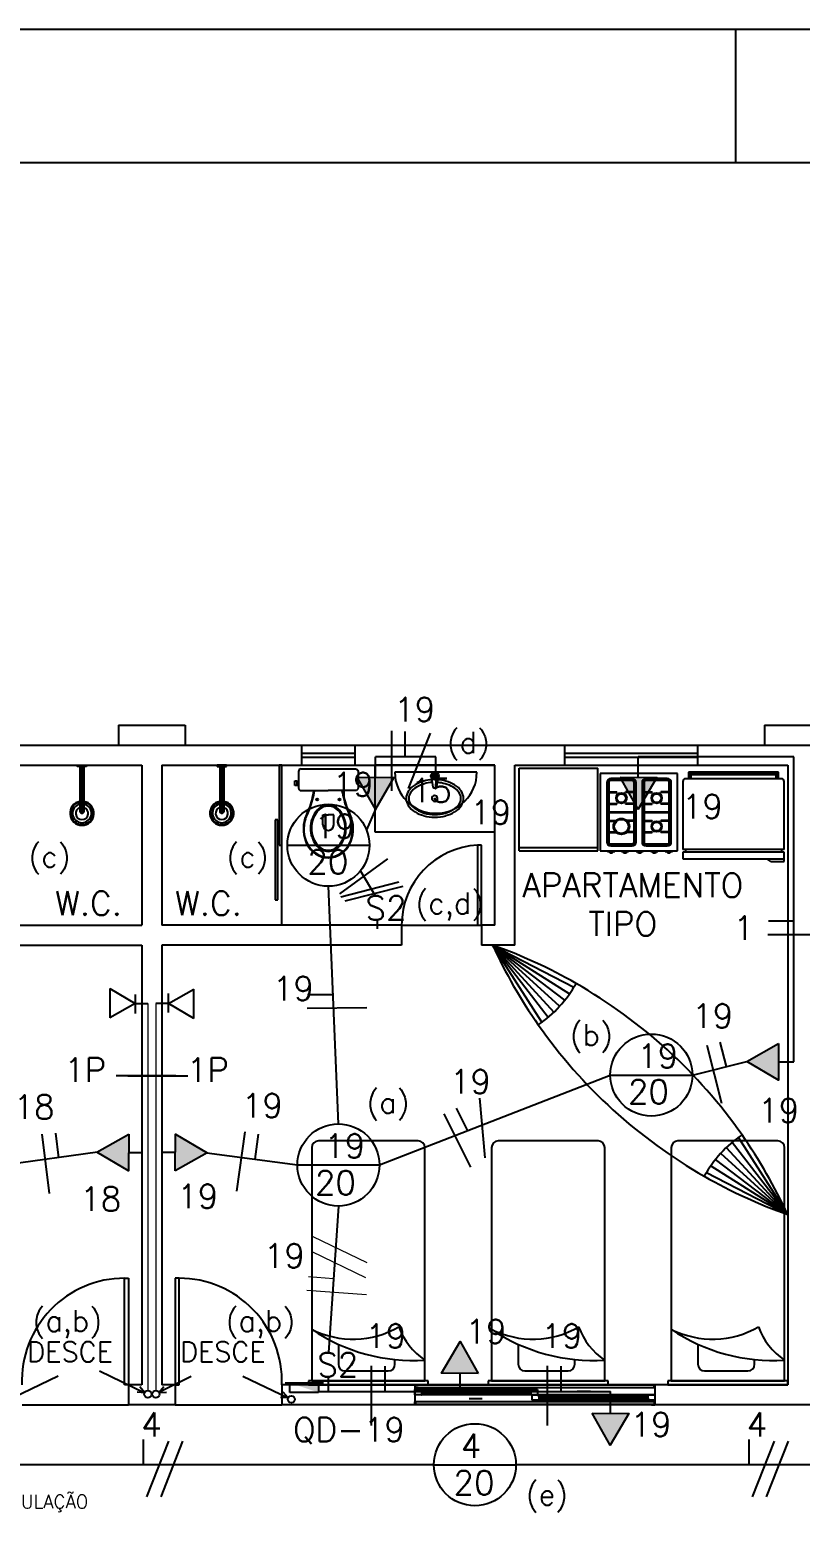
# Model space of a CAD drawing. Extents: x 1.6 to 100.8, y -3.3 to 55.9.
# Drawn here: x 26.4 to 32.19, y 44.8 to 55.93 of the extents above; entities that cross this region are included whole.
import ezdxf

# ---------------------------------------------------------------- set-up
doc = ezdxf.new("R2010")
doc.units = 0
doc.header["$MEASUREMENT"] = 0
doc.linetypes.add('HIDDEN', pattern=[0.375, 0.25, -0.125])
doc.layers.get('0').update_dxf_attribs({"linetype": 'CONTINUOUS'})
for name, color, linetype in [('2-MATERIAIS', 2, 'CONTINUOUS'), ('FIACAO', 6, 'CONTINUOUS'), ('QUADROS', 30, 'CONTINUOUS'), ('Texto', 2, 'CONTINUOUS'), ('Tub_Eletr_parede', 3, 'CONTINUOUS'), ('Tub_Tel_piso', 230, 'HIDDEN')]:
    doc.layers.add(name, color=color, linetype=linetype)
doc.styles.add('ROMANS', font='romans.shx')
doc.styles.add('TXT_TEXTO', font='ROMANS.shx')

# ---------------------------------------------------------------- blocks, each defined once
blk = doc.blocks.new('QF')
at = {"layer": 'QUADROS'}
for p, q in [((0.05, 0.2), (0.05, -0.2)), ((-0.05, -0.15), (-0.05, 0.15)), ((-0.05, 0.15), (0.05, 0.15)), ((0.05, -0.15), (-0.05, -0.15))]:
    blk.add_line(p, q, dxfattribs=at)
blk.add_solid([(-0.05, -0.15), (0.05, 0.15), (0.05, -0.15)], dxfattribs=at)

msp = doc.modelspace()

# ---------------------------------------------------------------- linework, layer by layer
for p, q in [((85.205, 55.932), (2.544, 55.932)), ((31.705, 54.932), (31.705, 55.932))]:
    msp.add_line(p, q)
at = {"color": 170}
msp.add_line((84.205, 54.932), (4.544, 54.932), dxfattribs=at)
at = {"color": 8, "linetype": 'Continuous', "ltscale": 0.5}
for p, q in [((27.07, 50.71), (27.07, 50.56)), ((27.07, 50.71), (27.57, 50.71)), ((27.57, 50.71), (27.57, 50.56)), ((31.92, 50.71), (32.42, 50.71)), ((31.92, 50.71), (31.92, 50.56)), ((26.195, 50.56), (28.445, 50.56)), ((28.445, 50.56), (28.845, 50.56)), ((28.445, 50.41), (28.445, 50.56)), ((28.845, 50.56), (30.42, 50.56)), ((28.845, 50.41), (28.845, 50.56)), ((30.42, 50.56), (31.42, 50.56)), ((30.42, 50.41), (30.42, 50.56)), ((31.42, 50.56), (32.77, 50.56)), ((31.42, 50.41), (31.42, 50.56)), ((28.445, 50.5), (28.845, 50.5)), ((28.445, 50.47), (28.845, 50.47)), ((30.42, 50.5), (31.42, 50.5)), ((30.42, 50.47), (31.42, 50.47)), ((26.195, 50.41), (27.245, 50.41)), ((26.76, 50.4), (26.76, 50.41)), ((26.76, 50.41), (26.83, 50.41)), ((26.83, 50.4), (26.76, 50.4)), ((26.761, 50.4), (26.761, 50.41)), ((26.764, 50.4), (26.764, 50.41)), ((26.768, 50.4), (26.768, 50.41)), ((26.775, 50.4), (26.775, 50.41)), ((26.78, 50.4), (26.78, 50.06)), ((26.78, 50.4), (26.78, 50.065)), ((26.782, 50.4), (26.782, 50.057)), ((26.785, 50.4), (26.785, 50.054)), ((26.786, 50.4), (26.786, 50.41)), ((26.79, 50.4), (26.79, 50.051)), ((26.799, 50.4), (26.799, 50.051)), ((26.803, 50.4), (26.803, 50.41)), ((26.804, 50.4), (26.804, 50.054)), ((26.807, 50.4), (26.807, 50.057)), ((26.809, 50.4), (26.809, 50.06)), ((26.81, 50.4), (26.81, 50.065)), ((26.814, 50.4), (26.814, 50.41)), ((26.821, 50.4), (26.821, 50.41)), ((26.826, 50.4), (26.826, 50.41)), ((26.828, 50.4), (26.828, 50.41)), ((26.83, 50.41), (26.83, 50.4)), ((27.245, 50.41), (27.245, 49.21)), ((27.395, 50.41), (28.445, 50.41)), ((27.395, 50.41), (27.395, 49.21)), ((27.88, 50.41), (27.81, 50.41)), ((27.81, 50.41), (27.81, 50.4)), ((27.81, 50.4), (27.88, 50.4)), ((27.811, 50.4), (27.811, 50.41)), ((27.814, 50.4), (27.814, 50.41)), ((27.818, 50.4), (27.818, 50.41)), ((27.825, 50.4), (27.825, 50.41)), ((27.83, 50.4), (27.83, 50.06)), ((27.83, 50.4), (27.83, 50.065)), ((27.832, 50.4), (27.832, 50.057)), ((27.835, 50.4), (27.835, 50.054)), ((27.836, 50.4), (27.836, 50.41)), ((27.84, 50.4), (27.84, 50.051)), ((27.849, 50.4), (27.849, 50.051)), ((27.853, 50.4), (27.853, 50.41)), ((27.854, 50.4), (27.854, 50.054)), ((27.857, 50.4), (27.857, 50.057)), ((27.859, 50.4), (27.859, 50.06)), ((27.86, 50.4), (27.86, 50.065)), ((27.864, 50.4), (27.864, 50.41)), ((27.871, 50.4), (27.871, 50.41)), ((27.876, 50.4), (27.876, 50.41)), ((27.878, 50.4), (27.878, 50.41)), ((27.88, 50.4), (27.88, 50.41)), ((28.295, 50.41), (28.275, 50.41)), ((28.275, 50.41), (28.275, 49.81)), ((28.295, 49.21), (28.295, 50.41)), ((28.295, 49.81), (28.295, 50.41)), ((28.422, 50.372), (28.421, 50.364)), ((28.421, 50.364), (28.421, 50.24)), ((28.427, 50.378), (28.422, 50.372)), ((28.433, 50.382), (28.427, 50.378)), ((28.441, 50.384), (28.433, 50.382)), ((28.441, 50.384), (28.848, 50.384)), ((28.441, 50.384), (28.441, 50.384)), ((28.445, 50.41), (28.845, 50.41)), ((28.845, 50.41), (29.895, 50.41)), ((28.848, 50.384), (28.848, 50.384)), ((28.848, 50.384), (28.856, 50.382)), ((28.856, 50.382), (28.862, 50.378)), ((28.862, 50.378), (28.866, 50.372)), ((28.866, 50.372), (28.868, 50.364)), ((28.868, 50.364), (28.868, 50.24)), ((29.895, 50.41), (28.995, 50.41)), ((28.995, 50.41), (28.995, 49.91)), ((29.419, 50.314), (29.429, 50.247)), ((29.46, 50.248), (29.469, 50.312)), ((29.895, 49.21), (29.895, 50.41)), ((29.895, 49.91), (29.895, 50.41)), ((30.045, 50.41), (30.42, 50.41)), ((30.045, 49.06), (30.045, 50.41)), ((30.078, 50.389), (30.668, 50.389)), ((30.078, 49.768), (30.078, 50.389)), ((30.42, 50.41), (31.42, 50.41)), ((30.668, 49.768), (30.668, 50.389)), ((30.687, 50.348, 0.4), (30.687, 49.768, 0.4)), ((31.267, 50.348, 0.4), (30.687, 50.348, 0.4)), ((30.925, 50.31, 0.4), (30.765, 50.31, 0.4)), ((31.19, 50.31, 0.4), (31.03, 50.31, 0.4)), ((31.267, 49.768, 0.4), (31.267, 50.348, 0.4)), ((32.047, 50.309), (31.327, 50.309)), ((32.026, 50.358, -0.1), (31.348, 50.358, -0.1)), ((31.348, 50.358, -0.1), (31.348, 50.309, -0.1)), ((32.017, 50.349, -0.1), (31.357, 50.349, -0.1)), ((31.357, 50.349, -0.1), (31.357, 50.309, -0.1)), ((32.007, 50.339, -0.1), (31.367, 50.339, -0.1)), ((31.367, 50.339, -0.1), (31.367, 50.309, -0.1)), ((31.42, 50.41), (32.095, 50.41)), ((32.007, 50.309, -0.1), (32.007, 50.339, -0.1)), ((32.017, 50.309, -0.1), (32.017, 50.349, -0.1)), ((32.026, 50.309, -0.1), (32.026, 50.358, -0.1)), ((32.095, 50.41), (32.095, 45.76)), ((28.393, 50.277), (28.393, 50.294)), ((28.393, 50.294), (28.408, 50.294)), ((28.393, 50.259), (28.393, 50.277)), ((28.408, 50.259), (28.393, 50.259)), ((28.408, 50.294), (28.408, 50.292)), ((28.408, 50.292), (28.408, 50.261)), ((28.408, 50.292), (28.421, 50.292)), ((28.408, 50.259), (28.408, 50.261)), ((28.408, 50.261), (28.421, 50.261)), ((28.421, 50.24), (28.421, 50.24)), ((28.421, 50.24), (28.422, 50.232)), ((28.422, 50.232), (28.427, 50.226)), ((28.427, 50.226), (28.433, 50.221)), ((28.433, 50.221), (28.441, 50.22)), ((28.441, 50.22), (28.644, 50.22)), ((28.542, 50.219), (28.542, 50.22)), ((28.542, 50.219), (28.542, 50.219)), ((28.848, 50.22), (28.644, 50.22)), ((28.747, 50.219), (28.747, 50.22)), ((28.747, 50.219), (28.747, 50.219)), ((28.856, 50.221), (28.848, 50.22)), ((28.862, 50.226), (28.856, 50.221)), ((28.866, 50.232), (28.862, 50.226)), ((28.868, 50.24), (28.866, 50.232)), ((28.868, 50.24), (28.868, 50.24)), ((29.437, 50.24), (29.452, 50.24)), ((30.735, 50.28, 0.4), (30.735, 49.835, 0.4)), ((30.745, 50.28, 0.4), (30.745, 49.835, 0.4)), ((30.75, 50.28, 0.4), (30.75, 49.835, 0.4)), ((30.75, 50.21, 0.4), (30.812, 50.21, 0.4)), ((30.75, 50.205, 0.4), (30.812, 50.205, 0.4)), ((30.925, 50.3, 0.4), (30.765, 50.3, 0.4)), ((30.925, 50.295, 0.4), (30.765, 50.295, 0.4)), ((30.812, 50.205, 0.4), (30.812, 50.21, 0.4)), ((30.877, 50.205, 0.4), (30.877, 50.21, 0.4)), ((30.94, 50.21, 0.4), (30.877, 50.21, 0.4)), ((30.94, 50.205, 0.4), (30.877, 50.205, 0.4)), ((30.94, 49.835, 0.4), (30.94, 50.28, 0.4)), ((30.945, 49.835, 0.4), (30.945, 50.28, 0.4)), ((30.955, 49.835, 0.4), (30.955, 50.28, 0.4)), ((31, 50.28, 0.4), (31, 49.835, 0.4)), ((31.01, 50.28, 0.4), (31.01, 49.835, 0.4)), ((31.015, 50.28, 0.4), (31.015, 49.835, 0.4)), ((31.015, 50.21, 0.4), (31.077, 50.21, 0.4)), ((31.015, 50.205, 0.4), (31.077, 50.205, 0.4)), ((31.19, 50.3, 0.4), (31.03, 50.3, 0.4)), ((31.19, 50.295, 0.4), (31.03, 50.295, 0.4)), ((31.077, 50.205, 0.4), (31.077, 50.21, 0.4)), ((31.142, 50.205, 0.4), (31.142, 50.21, 0.4)), ((31.205, 50.21, 0.4), (31.142, 50.21, 0.4)), ((31.205, 50.205, 0.4), (31.142, 50.205, 0.4)), ((31.205, 49.835, 0.4), (31.205, 50.28, 0.4)), ((31.21, 49.835, 0.4), (31.21, 50.28, 0.4)), ((31.22, 49.835, 0.4), (31.22, 50.28, 0.4)), ((31.307, 50.289), (31.307, 49.779)), ((32.067, 49.779), (32.067, 50.289)), ((30.75, 50.124, 0.4), (30.812, 50.124, 0.4)), ((30.75, 50.119, 0.4), (30.812, 50.119, 0.4)), ((30.812, 50.124, 0.4), (30.812, 50.119, 0.4)), ((30.94, 50.124, 0.4), (30.877, 50.124, 0.4)), ((30.877, 50.124, 0.4), (30.877, 50.119, 0.4)), ((30.94, 50.119, 0.4), (30.877, 50.119, 0.4)), ((31.015, 50.124, 0.4), (31.077, 50.124, 0.4)), ((31.015, 50.119, 0.4), (31.077, 50.119, 0.4)), ((31.077, 50.124, 0.4), (31.077, 50.119, 0.4)), ((31.142, 50.124, 0.4), (31.142, 50.119, 0.4)), ((31.205, 50.124, 0.4), (31.142, 50.124, 0.4)), ((31.205, 50.119, 0.4), (31.142, 50.119, 0.4)), ((28.265, 50.001), (28.245, 50.001)), ((28.245, 50.001), (28.245, 49.401)), ((28.265, 49.401), (28.265, 50.001)), ((28.604, 49.962), (28.604, 50.039)), ((28.604, 50.039), (28.645, 50.039)), ((28.685, 50.039), (28.644, 50.039)), ((28.685, 49.962), (28.685, 50.039)), ((30.75, 50.06, 0.4), (30.94, 50.06, 0.4)), ((30.75, 50.055, 0.4), (30.94, 50.055, 0.4)), ((30.75, 49.996, 0.4), (30.812, 49.996, 0.4)), ((30.75, 49.991, 0.4), (30.812, 49.991, 0.4)), ((30.812, 49.991, 0.4), (30.812, 49.996, 0.4)), ((30.877, 49.991, 0.4), (30.877, 49.996, 0.4)), ((30.94, 49.996, 0.4), (30.877, 49.996, 0.4)), ((30.94, 49.991, 0.4), (30.877, 49.991, 0.4)), ((31.015, 50.06, 0.4), (31.205, 50.06, 0.4)), ((31.015, 50.055, 0.4), (31.205, 50.055, 0.4)), ((31.015, 49.996, 0.4), (31.077, 49.996, 0.4)), ((31.015, 49.991, 0.4), (31.077, 49.991, 0.4)), ((31.077, 49.991, 0.4), (31.077, 49.996, 0.4)), ((31.142, 49.991, 0.4), (31.142, 49.996, 0.4)), ((31.205, 49.996, 0.4), (31.142, 49.996, 0.4)), ((31.205, 49.991, 0.4), (31.142, 49.991, 0.4)), ((28.995, 49.91), (29.895, 49.91)), ((30.75, 49.91, 0.4), (30.812, 49.91, 0.4)), ((30.75, 49.905, 0.4), (30.812, 49.905, 0.4)), ((30.812, 49.91, 0.4), (30.812, 49.905, 0.4)), ((30.94, 49.91, 0.4), (30.877, 49.91, 0.4)), ((30.877, 49.91, 0.4), (30.877, 49.905, 0.4)), ((30.94, 49.905, 0.4), (30.877, 49.905, 0.4)), ((31.015, 49.91, 0.4), (31.077, 49.91, 0.4)), ((31.015, 49.905, 0.4), (31.077, 49.905, 0.4)), ((31.077, 49.91, 0.4), (31.077, 49.905, 0.4)), ((31.142, 49.91, 0.4), (31.142, 49.905, 0.4)), ((31.205, 49.91, 0.4), (31.142, 49.91, 0.4)), ((31.205, 49.905, 0.4), (31.142, 49.905, 0.4)), ((28.275, 49.81), (28.295, 49.81)), ((29.795, 49.81), (29.765, 49.81)), ((29.765, 49.81), (29.765, 49.21)), ((29.795, 49.21), (29.795, 49.81)), ((30.078, 49.792), (30.668, 49.792)), ((30.078, 49.768), (30.668, 49.768)), ((30.687, 49.768, 0.4), (31.267, 49.768, 0.4)), ((30.742, 49.764, 0.4), (30.796, 49.764, 0.4)), ((30.752, 49.762, 0.4), (30.761, 49.753, 0.4)), ((30.786, 49.762, 0.4), (30.752, 49.762, 0.4)), ((30.761, 49.753, 0.4), (30.777, 49.753, 0.4)), ((30.765, 49.82, 0.4), (30.925, 49.82, 0.4)), ((30.765, 49.815, 0.4), (30.925, 49.815, 0.4)), ((30.765, 49.805, 0.4), (30.925, 49.805, 0.4)), ((30.777, 49.753, 0.4), (30.786, 49.762, 0.4)), ((30.845, 49.764, 0.4), (30.899, 49.764, 0.4)), ((30.855, 49.762, 0.4), (30.864, 49.753, 0.4)), ((30.888, 49.762, 0.4), (30.855, 49.762, 0.4)), ((30.864, 49.753, 0.4), (30.88, 49.753, 0.4)), ((30.88, 49.753, 0.4), (30.888, 49.762, 0.4)), ((30.955, 49.764, 0.4), (31.009, 49.764, 0.4)), ((30.965, 49.762, 0.4), (30.974, 49.753, 0.4)), ((30.998, 49.762, 0.4), (30.965, 49.762, 0.4)), ((30.974, 49.753, 0.4), (30.99, 49.753, 0.4)), ((30.99, 49.753, 0.4), (30.998, 49.762, 0.4)), ((31.03, 49.82, 0.4), (31.19, 49.82, 0.4)), ((31.03, 49.815, 0.4), (31.19, 49.815, 0.4)), ((31.03, 49.805, 0.4), (31.19, 49.805, 0.4)), ((31.065, 49.764, 0.4), (31.119, 49.764, 0.4)), ((31.075, 49.762, 0.4), (31.084, 49.753, 0.4)), ((31.108, 49.762, 0.4), (31.075, 49.762, 0.4)), ((31.084, 49.753, 0.4), (31.1, 49.753, 0.4)), ((31.1, 49.753, 0.4), (31.108, 49.762, 0.4)), ((31.175, 49.764, 0.4), (31.229, 49.764, 0.4)), ((31.185, 49.762, 0.4), (31.194, 49.753, 0.4)), ((31.218, 49.762, 0.4), (31.185, 49.762, 0.4)), ((31.194, 49.753, 0.4), (31.21, 49.753, 0.4)), ((31.21, 49.753, 0.4), (31.218, 49.762, 0.4)), ((32.067, 49.779), (31.307, 49.779)), ((32.067, 49.759), (31.307, 49.759)), ((31.307, 49.759), (31.307, 49.709)), ((31.327, 49.779), (31.327, 49.759)), ((32.047, 49.779), (32.047, 49.759)), ((32.067, 49.689), (32.067, 49.759)), ((31.307, 49.709), (32.067, 49.709)), ((31.967, 49.689), (31.937, 49.709)), ((31.967, 49.689), (32.067, 49.689)), ((28.245, 49.401), (28.265, 49.401)), ((25.445, 49.21), (27.245, 49.21)), ((29.195, 49.21), (27.395, 49.21)), ((29.195, 49.21), (29.795, 49.21)), ((29.195, 49.21), (29.195, 49.06)), ((29.765, 49.21), (29.795, 49.21)), ((29.895, 49.21), (29.795, 49.21)), ((29.795, 49.21), (29.795, 49.06)), ((25.445, 49.06), (27.245, 49.06)), ((27.245, 49.06), (27.245, 45.76)), ((29.195, 49.06), (27.395, 49.06)), ((27.395, 49.06), (27.395, 45.76)), ((30.045, 49.06), (29.795, 49.06)), ((30.381, 48.601), (29.877, 49.06)), ((30.42, 48.646), (29.877, 49.06)), ((29.877, 49.06), (30.339, 48.558)), ((30.295, 48.518), (29.877, 49.06)), ((29.877, 49.06), (30.455, 48.694)), ((30.248, 48.481), (29.877, 49.06)), ((29.877, 49.06), (30.487, 48.744)), ((28.52, 47.54), (28.52, 45.79)), ((29.32, 47.59), (28.57, 47.59)), ((29.37, 45.79), (29.37, 47.54)), ((29.87, 47.54), (29.87, 45.79)), ((30.67, 47.59), (29.92, 47.59)), ((30.72, 45.79), (30.72, 47.54)), ((31.22, 47.54), (31.22, 45.79)), ((32.02, 47.59), (31.27, 47.59)), ((31.632, 47.54), (32.094, 47.038)), ((32.094, 47.038), (31.677, 47.579)), ((32.094, 47.038), (31.724, 47.616)), ((32.07, 45.79), (32.07, 47.54)), ((32.094, 47.038), (31.552, 47.452)), ((31.59, 47.498), (32.094, 47.038)), ((31.484, 47.354), (32.094, 47.038)), ((31.516, 47.404), (32.094, 47.038)), ((27.115, 45.76), (27.115, 46.56)), ((27.115, 46.56), (27.145, 46.56)), ((27.145, 46.56), (27.145, 45.76)), ((27.525, 46.56), (27.495, 46.56)), ((27.495, 46.56), (27.495, 45.76)), ((27.525, 45.76), (27.525, 46.56)), ((28.72, 46.057), (28.72, 45.914)), ((30.07, 46.057), (30.07, 45.914)), ((31.42, 46.057), (31.42, 45.914)), ((28.77, 45.864), (29.095, 45.864)), ((29.145, 45.914), (29.145, 45.949)), ((30.12, 45.864), (30.445, 45.864)), ((30.495, 45.914), (30.495, 45.949)), ((31.47, 45.864), (31.795, 45.864)), ((31.845, 45.914), (31.845, 45.949)), ((27.145, 45.76), (27.115, 45.76)), ((27.145, 45.76), (27.145, 45.61)), ((27.245, 45.76), (27.145, 45.76)), ((27.245, 45.76), (27.145, 45.76)), ((27.495, 45.76), (27.395, 45.76)), ((27.495, 45.76), (27.495, 45.61)), ((27.495, 45.76), (27.525, 45.76)), ((29.295, 45.76), (28.295, 45.76)), ((28.295, 45.76), (28.295, 45.61)), ((29.395, 45.79), (28.495, 45.79)), ((28.495, 45.79), (28.495, 45.76)), ((28.495, 45.76), (29.395, 45.76)), ((28.52, 45.79), (29.37, 45.79)), ((29.295, 45.76), (29.295, 45.61)), ((29.318, 45.76), (29.295, 45.76)), ((29.295, 45.76), (29.295, 45.737)), ((31.095, 45.76), (29.298, 45.76)), ((31.092, 45.757), (29.298, 45.757)), ((29.298, 45.737), (29.298, 45.757)), ((29.298, 45.757), (29.318, 45.757)), ((29.318, 45.757), (29.318, 45.76)), ((29.395, 45.76), (29.395, 45.79)), ((30.745, 45.79), (29.845, 45.79)), ((29.845, 45.79), (29.845, 45.76)), ((29.845, 45.76), (30.745, 45.76)), ((29.87, 45.79), (30.72, 45.79)), ((30.745, 45.76), (30.745, 45.79)), ((31.072, 45.757), (31.072, 45.76)), ((31.072, 45.76), (31.095, 45.76)), ((31.092, 45.757), (31.072, 45.757)), ((31.092, 45.737), (31.092, 45.757)), ((32.095, 45.76), (31.095, 45.76)), ((31.095, 45.76), (31.095, 45.61)), ((31.095, 45.76), (31.095, 45.737)), ((32.095, 45.79), (31.195, 45.79)), ((31.195, 45.79), (31.195, 45.76)), ((31.195, 45.76), (32.095, 45.76)), ((31.22, 45.79), (32.07, 45.79)), ((32.095, 45.76), (32.095, 45.79)), ((29.295, 45.737), (29.298, 45.737)), ((29.295, 45.725), (30.215, 45.725)), ((29.295, 45.685), (29.295, 45.725)), ((29.295, 45.725), (29.345, 45.725)), ((31.095, 45.685), (29.295, 45.685)), ((29.345, 45.685), (29.295, 45.685)), ((29.295, 45.633), (29.298, 45.633)), ((29.295, 45.61), (29.295, 45.633)), ((31.092, 45.737), (29.298, 45.737)), ((31.092, 45.633), (29.298, 45.633)), ((29.298, 45.633), (29.298, 45.613)), ((29.345, 45.725), (29.348, 45.725)), ((29.345, 45.71), (29.345, 45.725)), ((29.345, 45.725), (29.345, 45.685)), ((29.368, 45.71), (29.345, 45.71)), ((29.345, 45.71), (29.345, 45.7)), ((30.165, 45.71), (29.345, 45.71)), ((29.368, 45.7), (29.345, 45.7)), ((29.345, 45.7), (29.345, 45.685)), ((29.345, 45.7), (30.165, 45.7)), ((29.345, 45.685), (29.348, 45.685)), ((29.348, 45.725), (29.348, 45.713)), ((29.348, 45.713), (29.368, 45.713)), ((29.348, 45.685), (29.348, 45.697)), ((29.348, 45.697), (29.368, 45.697)), ((29.368, 45.713), (29.368, 45.71)), ((29.368, 45.697), (29.368, 45.7)), ((29.701, 45.658), (29.751, 45.658)), ((29.751, 45.658), (29.801, 45.658)), ((30.162, 45.713), (30.142, 45.713)), ((30.142, 45.713), (30.142, 45.71)), ((30.142, 45.71), (30.165, 45.71)), ((30.142, 45.697), (30.142, 45.7)), ((30.142, 45.7), (30.165, 45.7)), ((30.162, 45.697), (30.142, 45.697)), ((30.165, 45.725), (30.162, 45.725)), ((30.162, 45.725), (30.162, 45.713)), ((30.162, 45.685), (30.162, 45.697)), ((30.165, 45.685), (30.162, 45.685)), ((30.165, 45.71), (30.165, 45.725)), ((30.165, 45.685), (30.165, 45.725)), ((30.165, 45.725), (30.215, 45.725)), ((30.165, 45.7), (30.165, 45.71)), ((30.165, 45.7), (30.165, 45.685)), ((30.215, 45.685), (30.165, 45.685)), ((30.175, 45.645), (30.175, 45.685)), ((30.175, 45.685), (30.225, 45.685)), ((31.095, 45.645), (30.175, 45.645)), ((30.225, 45.645), (30.175, 45.645)), ((30.215, 45.725), (30.215, 45.685)), ((30.225, 45.685), (30.228, 45.685)), ((30.225, 45.67), (30.225, 45.685)), ((30.225, 45.685), (30.225, 45.645)), ((30.225, 45.67), (30.225, 45.66)), ((31.045, 45.67), (30.225, 45.67)), ((30.248, 45.67), (30.225, 45.67)), ((30.225, 45.66), (31.045, 45.66)), ((30.248, 45.66), (30.225, 45.66)), ((30.225, 45.66), (30.225, 45.645)), ((30.225, 45.645), (30.228, 45.645)), ((30.228, 45.685), (30.228, 45.673)), ((30.228, 45.673), (30.248, 45.673)), ((30.228, 45.645), (30.228, 45.657)), ((30.228, 45.657), (30.248, 45.657)), ((30.248, 45.673), (30.248, 45.67)), ((30.248, 45.657), (30.248, 45.66)), ((30.564, 45.711), (30.514, 45.711)), ((30.614, 45.711), (30.564, 45.711)), ((31.042, 45.673), (31.022, 45.673)), ((31.022, 45.673), (31.022, 45.67)), ((31.022, 45.67), (31.045, 45.67)), ((31.022, 45.657), (31.022, 45.66)), ((31.022, 45.66), (31.045, 45.66)), ((31.042, 45.657), (31.022, 45.657)), ((31.045, 45.685), (31.042, 45.685)), ((31.042, 45.685), (31.042, 45.673)), ((31.042, 45.645), (31.042, 45.657)), ((31.045, 45.645), (31.042, 45.645)), ((31.045, 45.67), (31.045, 45.685)), ((31.045, 45.645), (31.045, 45.685)), ((31.045, 45.685), (31.095, 45.685)), ((31.045, 45.66), (31.045, 45.67)), ((31.045, 45.66), (31.045, 45.645)), ((31.095, 45.645), (31.045, 45.645)), ((31.095, 45.737), (31.092, 45.737)), ((31.095, 45.633), (31.092, 45.633)), ((31.092, 45.633), (31.092, 45.613)), ((31.095, 45.685), (31.095, 45.645)), ((31.095, 45.61), (31.095, 45.633)), ((26.345, 45.61), (27.145, 45.61)), ((27.495, 45.61), (27.145, 45.61)), ((27.495, 45.61), (28.295, 45.61)), ((29.295, 45.61), (28.295, 45.61)), ((29.318, 45.61), (29.295, 45.61)), ((31.092, 45.613), (29.298, 45.613)), ((29.298, 45.613), (29.318, 45.613)), ((31.092, 45.61), (29.298, 45.61)), ((29.318, 45.613), (29.318, 45.61)), ((31.092, 45.613), (31.072, 45.613)), ((31.072, 45.613), (31.072, 45.61)), ((31.072, 45.61), (31.095, 45.61)), ((33.245, 45.61), (31.095, 45.61))]:
    msp.add_line(p, q, dxfattribs=at)
for centre, radius in [((29.445, 50.33), 0.03), ((29.445, 50.33), 0.0261), ((29.445, 50.33), 0.0151), ((29.445, 50.33), 0.00444), ((30.845, 50.164, 0.4), 0.04), ((30.845, 50.164, 0.4), 0.033), ((31.11, 50.164, 0.4), 0.04), ((31.11, 50.164, 0.4), 0.033), ((28.561, 50.153), 0.00752), ((28.729, 50.153), 0.00752), ((30.845, 49.951, 0.4), 0.06), ((30.845, 49.951, 0.4), 0.053), ((31.11, 49.951, 0.4), 0.04), ((31.11, 49.951, 0.4), 0.033)]:
    msp.add_circle(centre, radius, dxfattribs=at)
for centre, radius, start, end in [((29.419, 50.345), 0.0151, 270, 30), ((29.419, 50.315), 0.0151, 330, 90), ((29.445, 50.36), 0.0151, 210, 330), ((29.445, 50.3), 0.0151, 30, 150), ((29.471, 50.345), 0.0151, 150, 270), ((29.471, 50.315), 0.0151, 90, 210), ((30.765, 50.28, 0.4), 0.03, 90, 180), ((30.925, 50.28, 0.4), 0.03, 0, 90), ((31.03, 50.28, 0.4), 0.03, 90, 180), ((31.19, 50.28, 0.4), 0.03, 0, 90), ((31.327, 50.289), 0.02, 90, 180), ((32.047, 50.289), 0.02, 0, 90), ((27.786, 50.35), 0.763, 339.6909, 350.163), ((27.786, 50.35), 0.767, 339.6909, 350.163), ((29.503, 50.35), 0.767, 189.837, 200.3091), ((29.503, 50.35), 0.763, 189.837, 200.3091), ((29.325, 50.161), 0.0957, 145.9559, 180), ((29.382, 50.123), 0.165, 121.5116, 145.9559), ((29.325, 50.161), 0.0757, 145.9559, 180), ((29.382, 50.123), 0.145, 121.5116, 145.9559), ((29.42, 50.061), 0.237, 104.2488, 121.5116), ((29.42, 50.061), 0.217, 104.2488, 121.5116), ((29.447, 49.953), 0.349, 94.1501, 104.1693), ((29.449, 49.94), 0.342, 94.2048, 104.0687), ((29.437, 50.248), 0.008, 185.2312, 269.9693), ((29.452, 50.248), 0.008, 269.9693, 355.8725), ((29.444, 49.963), 0.318, 75.7512, 86.3348), ((29.442, 49.952), 0.35, 75.8371, 85.8459), ((29.469, 50.061), 0.217, 58.4884, 75.7512), ((29.469, 50.061), 0.237, 58.4884, 75.7512), ((29.507, 50.123), 0.145, 34.0441, 58.4884), ((29.507, 50.123), 0.165, 34.0441, 58.4884), ((29.564, 50.161), 0.0757, 0, 34.0441), ((29.564, 50.161), 0.0957, 0, 34.0441), ((30.765, 50.28, 0.4), 0.02, 90, 180), ((30.765, 50.28, 0.4), 0.015, 90, 180), ((30.925, 50.28, 0.4), 0.02, 0, 90), ((30.925, 50.28, 0.4), 0.015, 0, 90), ((31.03, 50.28, 0.4), 0.02, 90, 180), ((31.03, 50.28, 0.4), 0.015, 90, 180), ((31.19, 50.28, 0.4), 0.02, 360, 90), ((31.19, 50.28, 0.4), 0.015, 360, 90), ((26.795, 50.05), 0.09, 99.5941, 80.4059), ((26.795, 50.05), 0.0854, 100.8069, 79.1931), ((26.795, 50.05), 0.0709, 102.2091, 77.7909), ((26.795, 50.05), 0.0469, 108.6482, 71.3518), ((27.845, 50.05), 0.09, 99.5941, 80.4059), ((27.845, 50.05), 0.0854, 100.8069, 79.1931), ((27.845, 50.05), 0.0709, 102.2091, 77.7909), ((27.845, 50.05), 0.0469, 108.6482, 71.3518), ((1.832, 61.123), 28.863, 337.3538, 337.5183), ((3.27, 60.524), 27.31, 337.3514, 337.5257), ((28.663, 49.975), 0.142, 118.3761, 142.5178), ((28.662, 49.974), 0.135, 118.3761, 142.5178), ((28.644, 50.009), 0.103, 90, 118.3761), ((28.644, 50.007), 0.0966, 90, 118.3761), ((28.644, 50.009), 0.103, 61.6239, 90), ((28.644, 50.007), 0.0966, 61.6239, 90), ((28.626, 49.974), 0.135, 37.4822, 61.6239), ((28.626, 49.975), 0.142, 37.4822, 61.6239), ((54.019, 60.524), 27.31, 202.4743, 202.6486), ((55.457, 61.123), 28.863, 202.4817, 202.6462), ((29.325, 50.161), 0.0957, 180, 214.0441), ((29.382, 50.2), 0.165, 214.0441, 238.4884), ((29.325, 50.161), 0.0757, 180, 214.0441), ((29.382, 50.2), 0.145, 214.0441, 238.4884), ((29.443, 50.161), 0.0218, 139.234, 319.234), ((29.443, 50.161), 0.0218, 319.234, 139.234), ((29.507, 50.2), 0.145, 301.5116, 325.9559), ((29.507, 50.2), 0.165, 301.5116, 325.9559), ((29.564, 50.161), 0.0757, 325.9559, 360), ((29.564, 50.161), 0.0957, 325.9559, 360), ((26.795, 50.07), 0.0157, 197.1269, 342.8731), ((26.795, 50.067), 0.0151, 186.7562, 353.2438), ((26.795, 50.08), 0.0215, 225.642, 314.358), ((26.795, 50.065), 0.015, 180, 0), ((27.845, 50.07), 0.0157, 197.1269, 342.8731), ((27.845, 50.067), 0.0151, 186.7562, 353.2438), ((27.845, 50.08), 0.0215, 225.642, 314.358), ((27.845, 50.065), 0.015, 180, 0), ((28.712, 49.931), 0.255, 162.0904, 205.4458), ((28.708, 49.931), 0.247, 161.867, 205.7625), ((28.737, 49.938), 0.226, 162.3784, 180), ((28.735, 49.938), 0.217, 162.3784, 180), ((28.692, 49.952), 0.178, 142.5178, 162.3784), ((28.691, 49.952), 0.17, 142.5178, 162.3784), ((28.598, 49.952), 0.17, 17.6216, 37.4822), ((28.597, 49.952), 0.178, 17.6216, 37.4822), ((28.554, 49.938), 0.217, 0, 17.6216), ((28.552, 49.938), 0.226, 0, 17.6216), ((28.581, 49.931), 0.247, 334.2375, 18.133), ((28.577, 49.931), 0.255, 334.5542, 17.9096), ((29.42, 50.262), 0.237, 238.4884, 255.7512), ((29.42, 50.262), 0.217, 238.4884, 255.7512), ((29.444, 50.359), 0.338, 255.7512, 270), ((29.444, 50.359), 0.318, 255.7512, 270), ((29.444, 50.359), 0.318, 270, 284.2488), ((29.444, 50.359), 0.338, 270, 284.2488), ((29.469, 50.262), 0.217, 284.2488, 301.5116), ((29.469, 50.262), 0.237, 284.2488, 301.5116), ((28.737, 49.938), 0.226, 180, 197.6216), ((28.735, 49.938), 0.217, 180, 197.6216), ((28.692, 49.923), 0.178, 197.6216, 217.4822), ((28.691, 49.924), 0.17, 197.6216, 217.4822), ((28.645, 49.962), 0.0404, 180, 0), ((28.598, 49.924), 0.17, 322.5178, 342.3784), ((28.597, 49.923), 0.178, 322.5178, 342.3784), ((28.554, 49.938), 0.217, 342.3784, 0), ((28.552, 49.938), 0.226, 342.3784, 0), ((28.653, 49.904), 0.19, 205.7625, 267.2081), ((28.653, 49.904), 0.185, 205.7625, 267.2081), ((28.663, 49.901), 0.142, 217.4822, 241.6239), ((28.662, 49.902), 0.135, 217.4822, 241.6239), ((28.644, 49.867), 0.103, 241.6239, 270), ((28.644, 49.869), 0.0966, 241.6239, 270), ((28.644, 49.869), 0.0966, 270, 298.3761), ((28.644, 49.867), 0.103, 270, 298.3761), ((28.636, 49.904), 0.185, 272.7919, 334.2375), ((28.636, 49.904), 0.19, 272.7919, 334.2375), ((28.626, 49.902), 0.135, 298.3761, 322.5178), ((28.626, 49.901), 0.142, 298.3761, 322.5178), ((29.796, 49.21), 0.601, 92.9376, 180), ((30.765, 49.835, 0.4), 0.03, 180, 270), ((30.765, 49.835, 0.4), 0.02, 180, 270), ((30.765, 49.835, 0.4), 0.015, 180, 270), ((30.925, 49.835, 0.4), 0.03, 270, 0), ((30.925, 49.835, 0.4), 0.02, 270, 0), ((30.925, 49.835, 0.4), 0.015, 270, 360), ((31.03, 49.835, 0.4), 0.03, 180, 270), ((31.03, 49.835, 0.4), 0.02, 180, 270), ((31.03, 49.835, 0.4), 0.015, 180, 270), ((31.19, 49.835, 0.4), 0.015, 270, 0), ((31.19, 49.835, 0.4), 0.02, 270, 0), ((31.19, 49.835, 0.4), 0.03, 270, 0), ((28.591, 45.424), 3.857, 60.2584, 70.5103), ((33.381, 50.674), 3.857, 204.7396, 214.9915), ((29.727, 49.198), 0.886, 303.8989, 331.351), ((28.591, 45.424), 3.857, 34.9915, 60.2584), ((33.381, 50.674), 3.857, 214.9915, 240.2584), ((32.245, 46.9), 0.886, 123.8989, 151.351), ((28.591, 45.424), 3.857, 24.7396, 34.9915), ((28.57, 47.54), 0.05, 90, 180), ((29.32, 47.54), 0.05, 360, 90), ((29.92, 47.54), 0.05, 90, 180), ((30.67, 47.54), 0.05, 360, 90), ((31.27, 47.54), 0.05, 90, 180), ((32.02, 47.54), 0.05, 360, 90), ((33.381, 50.674), 3.857, 240.2584, 250.5103), ((27.115, 45.789), 0.771, 90, 182.1894), ((27.525, 45.789), 0.771, 357.8106, 90), ((28.83, 46.798), 0.695, 243.5088, 299.7752), ((29.647, 46.364), 0.502, 199.674, 236.4308), ((30.18, 46.798), 0.695, 243.5088, 299.7752), ((30.997, 46.364), 0.502, 199.674, 236.4308), ((31.53, 46.798), 0.695, 243.5088, 299.7752), ((32.347, 46.364), 0.502, 199.674, 236.4308), ((29.28, 47.297), 1.354, 235.8546, 273.8042), ((30.63, 47.297), 1.354, 235.8546, 273.8042), ((31.98, 47.297), 1.354, 235.8546, 273.8042), ((28.77, 46.057), 0.05, 172.3971, 180), ((30.12, 46.057), 0.05, 172.3971, 180), ((31.47, 46.057), 0.05, 172.3971, 180), ((28.77, 45.914), 0.05, 180, 270), ((29.095, 45.914), 0.05, 270, 0), ((30.12, 45.914), 0.05, 180, 270), ((30.445, 45.914), 0.05, 270, 0), ((31.47, 45.914), 0.05, 180, 270), ((31.795, 45.914), 0.05, 270, 0)]:
    msp.add_arc(centre, radius, start, end, dxfattribs=at)
at = {"layer": '2-MATERIAIS', "color": 4}
for p, q in [((28.999, 50.319), (28.999, 50.419)), ((30.972, 50.319), (30.972, 50.419)), ((32.025, 48.184), (32.125, 48.184)), ((27.145, 47.503), (27.245, 47.503)), ((27.495, 47.503), (27.395, 47.503)), ((29.633, 45.846), (29.633, 45.746)), ((30.763, 45.545), (30.763, 45.645))]:
    msp.add_line(p, q, dxfattribs=at)
at = {"layer": '2-MATERIAIS', "linetype": 'Continuous'}
for p, q in [((29.76, 50.358), (29.143, 50.358)), ((28.337, 49.81), (28.953, 49.81)), ((30.762, 48.085), (31.378, 48.085)), ((28.412, 47.41), (29.028, 47.41)), ((29.437, 45.16), (30.053, 45.16))]:
    msp.add_line(p, q, dxfattribs=at)
at = {"layer": '2-MATERIAIS', "color": 21}
for p, q in [((27.004, 48.734), (27.195, 48.622)), ((27.004, 48.734), (27.004, 48.514)), ((27.195, 48.689), (27.195, 48.546)), ((27.445, 48.622), (27.635, 48.73)), ((27.445, 48.555), (27.445, 48.698)), ((27.635, 48.51), (27.635, 48.73)), ((27.195, 48.622), (27.004, 48.514)), ((27.195, 48.622), (27.29, 48.622)), ((27.445, 48.622), (27.35, 48.622)), ((27.635, 48.51), (27.445, 48.622))]:
    msp.add_line(p, q, dxfattribs=at)
at = {"layer": '2-MATERIAIS', "color": 4}
for points in [[(28.862, 50.32), (29.137, 50.318), (28.998, 50.08)], [(30.835, 50.32), (31.11, 50.318), (30.971, 50.08)], [(32.026, 48.322), (32.024, 48.046), (31.786, 48.186)], [(27.146, 47.641), (27.144, 47.365), (26.906, 47.505)], [(27.494, 47.365), (27.496, 47.641), (27.734, 47.501)], [(29.771, 45.845), (29.495, 45.847), (29.635, 46.085)], [(30.625, 45.546), (30.901, 45.544), (30.761, 45.306)]]:
    msp.add_lwpolyline(points, close=True, dxfattribs=at)
at = {"layer": '2-MATERIAIS', "linetype": 'Continuous'}
for centre in [(28.645, 49.81), (31.07, 48.085), (28.72, 47.41), (29.745, 45.16)]:
    msp.add_circle(centre, 0.308, dxfattribs=at)
msp.add_arc((29.452, 50.358), 0.308, 180, 0, dxfattribs=at)
at = {"layer": '2-MATERIAIS', "color": 4}
for points in [[(28.862, 50.32), (28.998, 50.08), (29.137, 50.318)], [(30.835, 50.32), (30.971, 50.08), (31.11, 50.318)], [(32.026, 48.322), (31.786, 48.186), (32.024, 48.046)], [(27.146, 47.641), (26.906, 47.505), (27.144, 47.365)], [(27.494, 47.365), (27.734, 47.501), (27.496, 47.641)], [(29.771, 45.845), (29.635, 46.085), (29.495, 45.847)], [(30.625, 45.546), (30.761, 45.306), (30.901, 45.544)]]:
    msp.add_solid(points, dxfattribs=at)
at = {"layer": 'FIACAO'}
for p, q in [((29.118, 50.668), (29.118, 50.219)), ((29.219, 50.664), (29.219, 50.474)), ((29.41, 50.652), (29.245, 50.235)), ((29.09, 49.709), (28.728, 49.445)), ((29.173, 49.533), (28.738, 49.421)), ((29.203, 49.501), (28.769, 49.389)), ((31.949, 49.242), (32.139, 49.242)), ((31.945, 49.14), (32.394, 49.14)), ((28.489, 48.689), (28.679, 48.69)), ((28.487, 48.587), (28.935, 48.591)), ((31.486, 48.31), (31.598, 47.875)), ((31.585, 48.331), (31.633, 48.148)), ((27.499, 48.079), (27.051, 48.079)), ((27.14, 48.079), (27.589, 48.079)), ((29.78, 47.911), (29.819, 47.464)), ((29.511, 47.795), (29.712, 47.394)), ((29.604, 47.837), (29.689, 47.667)), ((26.494, 47.642), (26.549, 47.197)), ((26.596, 47.65), (26.618, 47.464)), ((28.017, 47.658), (27.956, 47.214)), ((28.118, 47.641), (28.092, 47.453)), ((28.966, 45.903), (28.966, 45.455)), ((29.068, 45.9), (29.068, 45.71)), ((30.288, 45.903), (30.288, 45.455)), ((30.39, 45.9), (30.39, 45.71)), ((27.255, 45.35), (27.255, 45.16)), ((27.445, 45.337), (27.28, 44.92)), ((27.551, 45.337), (27.386, 44.92)), ((31.801, 45.35), (31.801, 45.16)), ((31.991, 45.337), (31.826, 44.92)), ((32.097, 45.337), (31.932, 44.92))]:
    msp.add_line(p, q, dxfattribs=at)
at = {"layer": 'FIACAO', "lineweight": 15}
for p, q in [((28.529, 46.872), (28.933, 46.678)), ((28.521, 46.761), (28.925, 46.566)), ((28.495, 46.572), (28.684, 46.559)), ((28.484, 46.471), (28.931, 46.439))]:
    msp.add_line(p, q, dxfattribs=at)
at = {"layer": 'Texto', "color": 4}
for p, q in [((26.927, 45.864), (27.266, 45.701)), ((26.617, 45.824), (26.279, 45.661)), ((27.266, 45.701), (27.229, 45.745)), ((27.616, 45.823), (27.373, 45.703)), ((27.373, 45.703), (27.41, 45.747)), ((28.004, 45.824), (28.342, 45.661)), ((27.266, 45.701), (27.209, 45.704)), ((27.373, 45.703), (27.43, 45.705)), ((28.342, 45.661), (28.285, 45.664)), ((28.342, 45.661), (28.306, 45.705))]:
    msp.add_line(p, q, dxfattribs=at)
for centre in [(27.29, 45.69), (27.35, 45.69), (28.367, 45.651)]:
    msp.add_circle(centre, 0.0269, dxfattribs=at)
at = {"layer": 'Tub_Eletr_parede'}
for p, q in [((29.452, 50.474), (28.999, 50.474)), ((28.999, 50.419), (28.999, 50.474)), ((29.452, 50.358), (29.452, 50.474)), ((32.139, 50.474), (30.972, 50.474)), ((30.972, 50.419), (30.972, 50.474)), ((32.139, 48.184), (32.139, 50.474)), ((28.998, 50.08), (28.931, 49.925)), ((29.001, 49.426), (28.886, 49.618)), ((28.72, 47.718), (28.645, 49.502)), ((29.011, 49.248), (29.011, 49.183)), ((29.028, 47.41), (30.762, 48.085)), ((31.378, 48.085), (31.786, 48.186)), ((32.125, 48.184), (32.139, 48.184)), ((26.911, 47.505), (26.228, 47.41)), ((27.733, 47.501), (28.412, 47.41)), ((28.72, 47.102), (28.647, 46.003)), ((28.644, 45.821), (28.644, 45.71)), ((29.633, 45.746), (29.633, 45.71)), ((28.571, 45.71), (30.763, 45.71)), ((30.763, 45.645), (30.763, 45.71)), ((29.437, 45.16), (25.203, 45.16)), ((34.287, 45.16), (30.053, 45.16))]:
    msp.add_line(p, q, dxfattribs=at)
at = {"layer": 'Tub_Tel_piso', "linetype": 'Continuous', "lineweight": 15, "ltscale": 0.6}
for p, q in [((27.29, 48.622), (27.29, 45.716)), ((27.35, 48.622), (27.35, 45.716))]:
    msp.add_line(p, q, dxfattribs=at)

# ---------------------------------------------------------------- block references
at = {"layer": 'QUADROS', "xscale": 0.7168000000000013, "yscale": 0.7167999999999994, "zscale": 0.7168, "rotation": 89.99999999999999}
msp.add_blockref('QF', (28.464, 45.738), dxfattribs=at)

# ---------------------------------------------------------------- texts
at = {"color": 8, "linetype": 'Continuous', "ltscale": 0.5, "style": 'ROMANS'}
for s, height, p in [('APARTAMENTO', 0.18, (30.102, 49.42)), ('W.C.', 0.18, (26.594, 49.284)), ('W.C.', 0.18, (27.494, 49.284)), ('TIPO', 0.18, (30.597, 49.129)), ('CIRCULAÇÃO', 0.1, (26.033, 44.833))]:
    msp.add_text(s, height=height, dxfattribs=at).set_placement(p)
at = {"layer": 'Texto', "style": 'TXT_TEXTO'}
for s, height, p in [('19', 0.18, (29.139, 50.739)), ('19', 0.18, (28.677, 50.177)), ('15', 0.18, (29.264, 50.132)), ('19', 0.18, (31.299, 50.011)), ('19', 0.18, (29.711, 49.967)), ('19', 0.18, (28.539, 49.863)), ('20', 0.18, (28.487, 49.595)), ('1', 0.18, (31.686, 49.099)), ('19', 0.18, (28.228, 48.645)), ('19', 0.18, (31.376, 48.439)), ('19', 0.18, (30.964, 48.138)), ('1P', 0.18, (26.662, 48.034)), ('1P', 0.18, (27.582, 48.034)), ('19', 0.18, (29.558, 47.946)), ('20', 0.18, (30.894, 47.87)), ('18', 0.18, (26.281, 47.756)), ('19', 0.18, (27.995, 47.766)), ('19', 0.18, (31.872, 47.729)), ('19', 0.18, (28.614, 47.463)), ('20', 0.18, (28.544, 47.187)), ('18', 0.18, (26.781, 47.065)), ('19', 0.18, (27.51, 47.085)), ('19', 0.18, (28.16, 46.639)), ('19', 0.18, (28.922, 46.037)), ('19', 0.18, (29.674, 46.071)), ('19', 0.18, (30.244, 46.037)), ('DESCE', 0.15, (26.384, 45.933)), ('DESCE', 0.15, (27.531, 45.933)), ('4', 0.18, (27.24, 45.373)), ('19', 0.18, (30.913, 45.373)), ('4', 0.18, (31.786, 45.373)), ('4', 0.18, (29.639, 45.213)), ('20', 0.18, (29.584, 44.935))]:
    msp.add_text(s, height=height, dxfattribs=at).set_placement(p)
at = {"layer": 'Texto', "color": 4, "style": 'TXT_TEXTO'}
for s, height, p in [('(d)', 0.16, (29.534, 50.501)), ('(c)', 0.16, (26.393, 49.645)), ('(c)', 0.16, (27.88, 49.645)), ('S2', 0.18, (28.924, 49.249)), ('(c,d)', 0.16, (29.299, 49.295)), ('(b)', 0.16, (30.458, 48.306)), ('(a)', 0.16, (28.931, 47.798)), ('(a,b)', 0.16, (26.424, 46.16)), ('(a,b)', 0.16, (27.874, 46.16)), ('S2', 0.18, (28.562, 45.821)), ('(e)', 0.16, (30.128, 44.856))]:
    msp.add_text(s, height=height, dxfattribs=at).set_placement(p)
at = {"layer": 'Texto', "color": 30, "lineweight": 15, "style": 'TXT_TEXTO'}
msp.add_text('QD-19', height=0.18, dxfattribs=at).set_placement((28.379, 45.334))

doc.saveas('drawing.dxf')
